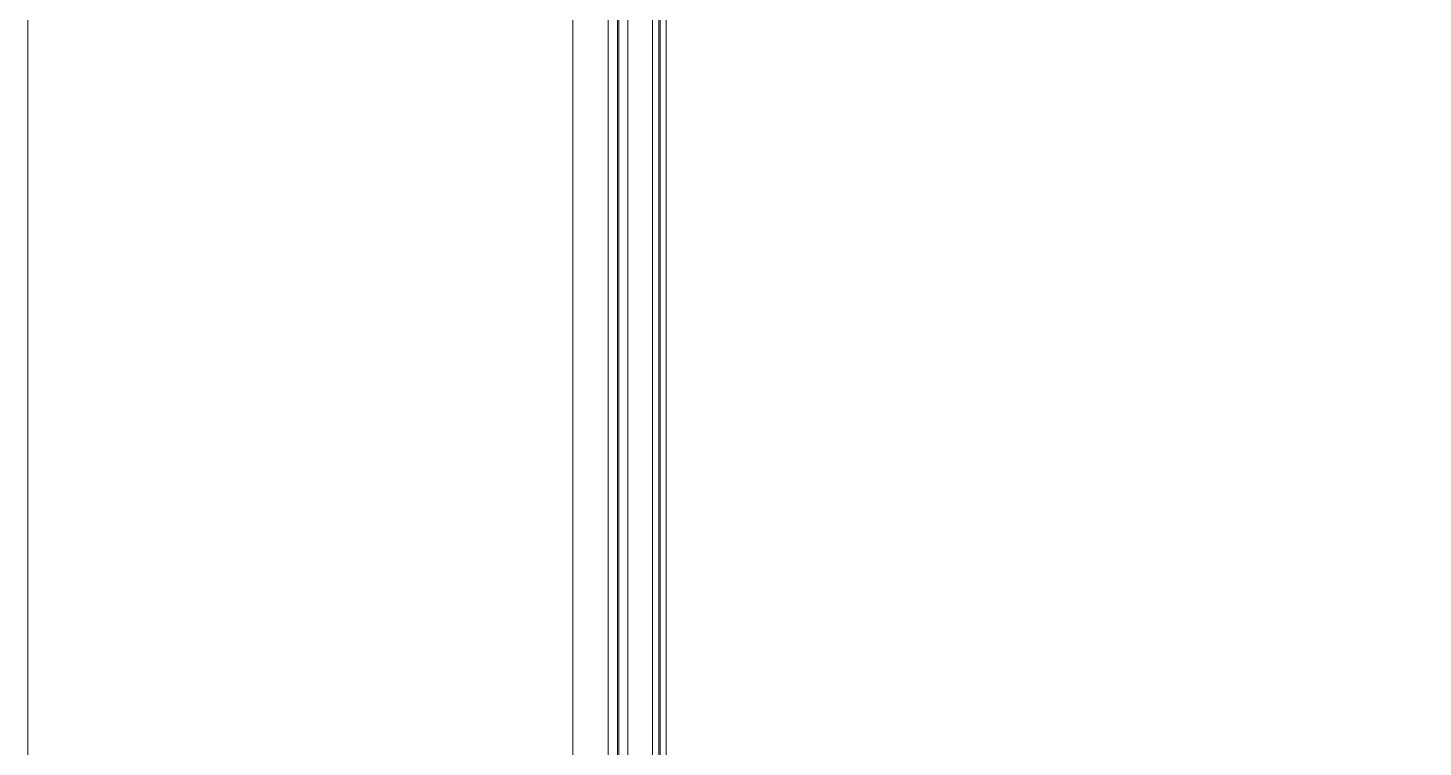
# Model space of a CAD drawing. Extents: x -1299 to 23780, y -3010 to 8106.
# Drawn here: x 13012.2 to 13102.6, y 553.5 to 600.1 of the extents above; entities that cross this region are included whole.
import ezdxf

# ---------------------------------------------------------------- set-up
doc = ezdxf.new("R2010")
doc.units = 0
doc.header["$LTSCALE"] = 25
doc.header["$MEASUREMENT"] = 0
doc.layers.get('0').update_dxf_attribs({"color": 9, "lineweight": 9})
for name, color, linetype, lineweight in [('06D', 9, 'Continuous', 9), ('10', 9, 'Continuous', 9), ('15', 9, 'Continuous', 9)]:
    doc.layers.add(name, color=color, linetype=linetype, lineweight=lineweight)

# ---------------------------------------------------------------- blocks, each defined once
blk = doc.blocks.new('*U493')
at = {"layer": '15'}
for p, q in [((1.469, -18.947), (62.699, -18.947)), ((1.469, -19.347), (62.699, -19.347)), ((1.469, -19.423), (62.699, -19.423)), ((1.469, -19.823), (62.699, -19.823)), ((1.469, -21.423), (62.699, -21.423)), ((1.469, -22.023), (62.699, -22.023)), ((1.469, -22.099), (62.699, -22.099)), ((1.469, -22.699), (62.699, -22.699))]:
    blk.add_line(p, q, dxfattribs=at)
blk = doc.blocks.new('*U495')
at = {"layer": '15'}
for p, q in [((-1.469, -18.947), (-183.944, -18.947)), ((-1.469, -19.347), (-183.944, -19.347)), ((-1.469, -19.423), (-183.944, -19.423)), ((-1.469, -19.823), (-183.944, -19.823)), ((-1.469, -21.423), (-183.944, -21.423)), ((-1.469, -22.023), (-183.944, -22.023)), ((-1.469, -22.099), (-183.944, -22.099)), ((-1.469, -22.699), (-183.944, -22.699))]:
    blk.add_line(p, q, dxfattribs=at)
blk = doc.blocks.new('p-2. kat planı')
at = {"layer": '06D'}
for points in [[(15478.819, 284.7), (13012.2, 284.7), (13012.2, 1124.027)], [(13047.5, 1124.027), (13047.5, 320), (15478.819, 320)]]:
    blk.add_lwpolyline(points, dxfattribs=at)
at = {"layer": '10', "rotation": 270}
for name, p in [('*U493', (13072.5, 618)), ('*U495', (13072.5, 385))]:
    blk.add_blockref(name, p, dxfattribs=at)

msp = doc.modelspace()

# ---------------------------------------------------------------- block references
msp.add_blockref('p-2. kat planı', (0, 0))

doc.saveas('drawing.dxf')
